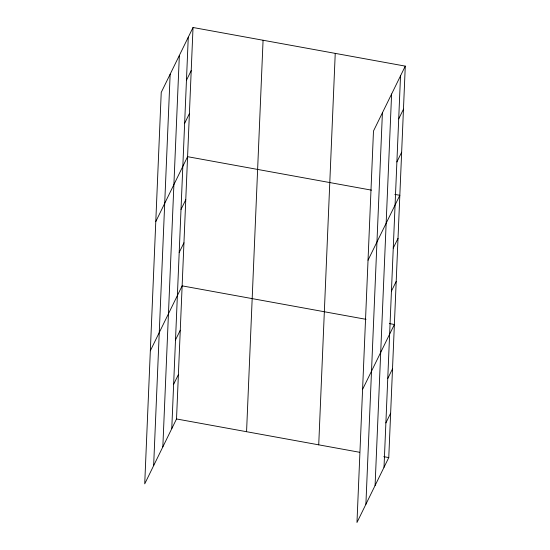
<?xml version="1.0" encoding="UTF-8"?>
<svg xmlns="http://www.w3.org/2000/svg" width="550" height="550" viewBox="0 0 550 550"><rect width="100%" height="100%" fill="white"/><g stroke="black" fill="none" stroke-linecap="round" stroke-linejoin="round"><path stroke-width="0.82" d="M153.642 465.658L170.156 74.195M162.834 446.889L179.348 55.426M171.765 428.67L188.272 37.207M193.029 27.5L161.233 92.414L144.719 483.876L176.522 418.962L193.029 27.5L405.281 66.124L388.768 457.586L356.971 522.5L373.478 131.037L405.281 66.124M246.565 431.709L263.072 40.246M318.725 444.84L335.239 53.377M365.894 504.281L382.408 112.826M375.086 485.513L391.6 94.05M384.01 467.294L400.524 75.838M186.457 80.273L191.214 70.558M184.642 123.331L189.399 113.623M155.781 221.595L187.584 156.681L371.484 190.149M181.012 209.454L185.769 199.739M179.19 252.512L183.947 242.804M150.329 350.776L182.133 285.863L366.032 319.33M175.505 339.941L180.262 330.227M173.635 384.306L178.393 374.598M398.709 118.896L403.466 109.182M396.894 161.954L401.651 152.247M368.033 260.219L399.836 195.305L394.831 194.397M393.257 248.077L398.014 238.37M391.442 291.136L396.199 281.428M362.581 389.407L394.384 324.486L389.379 323.579M387.757 378.565L392.514 368.851M385.887 422.929L390.644 413.222M176.522 418.962L359.583 452.272M383.769 456.672L388.768 457.586"/></g></svg>
